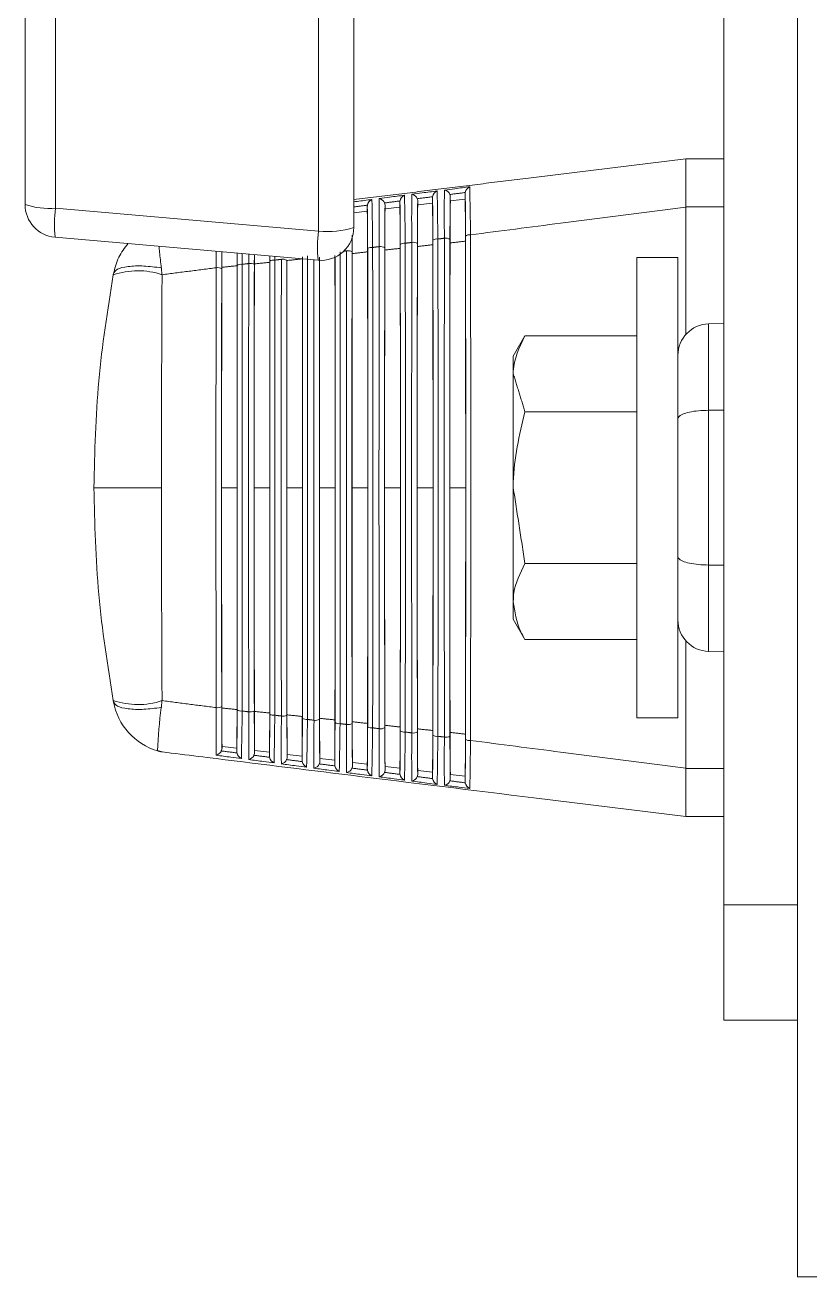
# Model space of a CAD drawing. Extents: x 8 to 113, y 2 to 87.
# Drawn here: x 101.757 to 103.249, y 35.318 to 37.697 of the extents above; entities that cross this region are included whole.
import ezdxf

# ---------------------------------------------------------------- set-up
doc = ezdxf.new("R2010")
doc.units = 0
doc.header["$MEASUREMENT"] = 0
doc.layers.add('OBJECT', color=7, linetype='CONTINUOUS')

msp = doc.modelspace()

# ---------------------------------------------------------------- linework, layer by layer
at = {"layer": 'OBJECT', "linetype": 'Continuous', "lineweight": 15}
for p, q in [((103.0847, 36.0256), (103.0847, 44.9982)), ((101.7567, 37.3564), (101.7567, 38.4645)), ((101.8148, 38.4577), (101.8148, 37.3496)), ((102.3148, 37.3058), (102.3148, 38.3952)), ((102.3817, 38.1982), (102.3817, 37.3127)), ((103.2247, 35.3182), (103.2247, 38.1818)), ((102.7241, 37.4078), (103.0127, 37.4432)), ((103.0127, 37.4432), (103.0847, 37.4432)), ((103.0127, 37.4432), (103.0127, 37.4432)), ((102.5933, 37.3667), (102.5933, 37.3777)), ((102.4411, 37.355), (102.4411, 37.348)), ((102.4693, 37.3515), (102.4693, 37.3614)), ((102.5031, 37.3632), (102.5031, 37.3556)), ((102.5031, 37.3556), (102.5313, 37.3591)), ((102.5313, 37.3591), (102.5313, 37.3696)), ((102.5651, 37.3714), (102.5651, 37.3633)), ((102.5651, 37.3633), (102.5933, 37.3667)), ((101.8148, 37.3496), (102.3148, 37.3058)), ((102.3817, 37.3407), (102.4073, 37.3439)), ((102.4073, 37.3439), (102.4073, 37.3532)), ((102.4411, 37.348), (102.4693, 37.3515)), ((103.0847, 37.3517), (103.0127, 37.3517)), ((103.0127, 37.3515), (103.0127, 37.1092)), ((102.3137, 37.2504), (101.8137, 37.2942)), ((102.9977, 37.2557), (102.9197, 37.2557)), ((102.9197, 36.3807), (102.9197, 37.2557)), ((102.9977, 36.3807), (102.9977, 37.2557)), ((103.0847, 37.1302), (103.0561, 37.1295)), ((103.0561, 37.1295), (103.0561, 36.9653)), ((102.707, 37.1069), (102.6847, 37.0682)), ((102.9197, 37.1069), (102.707, 37.1069)), ((102.6847, 37.0682), (102.6847, 37.0347)), ((102.6847, 37.0347), (102.6847, 36.8182)), ((102.9197, 36.9626), (102.707, 36.9626)), ((103.0561, 36.9653), (103.0561, 36.6712)), ((102.6847, 36.6017), (102.6847, 36.8182)), ((102.9197, 36.6739), (102.707, 36.6739)), ((103.0561, 36.6712), (103.0561, 36.507)), ((102.6847, 36.6017), (102.6847, 36.5682)), ((102.6847, 36.5682), (102.707, 36.5295)), ((102.9197, 36.5295), (102.707, 36.5295)), ((103.0127, 36.285), (103.0127, 36.5273)), ((103.0561, 36.507), (103.0847, 36.5062)), ((102.9197, 36.3807), (102.9977, 36.3807)), ((102.1311, 36.3232), (102.1311, 36.3265)), ((102.1311, 36.3265), (102.1593, 36.323)), ((102.1593, 36.323), (102.1593, 36.3167)), ((102.1931, 36.3148), (102.1931, 36.3189)), ((102.1931, 36.3189), (102.2213, 36.3154)), ((102.2213, 36.3154), (102.2213, 36.3082)), ((102.2551, 36.3064), (102.2551, 36.3112)), ((102.2551, 36.3112), (102.2833, 36.3078)), ((102.2833, 36.3078), (102.2833, 36.2999)), ((102.3171, 36.298), (102.3171, 36.3036)), ((102.3171, 36.3036), (102.3453, 36.3002)), ((102.3453, 36.3002), (102.3453, 36.2916)), ((102.3791, 36.2897), (102.3791, 36.296)), ((102.3791, 36.296), (102.4073, 36.2926)), ((102.4073, 36.2926), (102.4073, 36.2833)), ((102.4411, 36.2815), (102.4411, 36.2884)), ((102.4411, 36.2884), (102.4693, 36.2849)), ((102.4693, 36.2849), (102.4693, 36.275)), ((103.0847, 36.2848), (103.0127, 36.2848)), ((102.5031, 36.2732), (102.5031, 36.2808)), ((102.5031, 36.2808), (102.5313, 36.2773)), ((102.5313, 36.2773), (102.5313, 36.2669)), ((102.5651, 36.265), (102.5651, 36.2732)), ((102.5651, 36.2732), (102.5933, 36.2697)), ((102.5933, 36.2697), (102.5933, 36.2587)), ((102.7241, 36.2287), (103.0127, 36.1932)), ((103.0127, 36.1932), (103.0847, 36.1932)), ((103.0127, 36.1932), (103.0127, 36.1932)), ((103.0847, 36.0256), (103.2247, 36.0256)), ((103.0847, 35.8062), (103.0847, 36.0256)), ((103.0847, 35.8062), (103.2247, 35.8062)), ((103.2247, 35.3182), (103.2727, 35.3182))]:
    msp.add_line(p, q, dxfattribs=at)
for centre, radius, start, end in [((120.6964, 37.399), 17.6838, 179.85667, 180.15329), ((102.5452, 37.3692), 0.0139, 111.9794, 171.8829), ((96.5273, 37.2415), 6.0143, 0.46866, 1.33938), ((105.6382, 37.3382), 3.0846, 179.151, 180.8521), ((102.552, 37.3709), 0.0131, 19.8797, 81.7901), ((98.0684, 37.3012), 4.5256, 359.9413, 0.9696), ((102.6069, 37.3774), 0.0136, 111.1732, 172.7084), ((96.8659, 37.253), 5.7377, 0.45569, 1.36851), ((101.8012, 37.484), 0.1351, 250.7758, 275.8013), ((101.8192, 37.3564), 0.0625, 180, 265), ((102.4218, 37.3526), 0.0145, 113.5971, 170.2285), ((95.8181, 37.218), 6.5996, 0.49193, 1.28428), ((105.7119, 37.3231), 3.2823, 179.2215, 180.818), ((102.4276, 37.3544), 0.0135, 21.256, 80.2345), ((102.4299, 37.355), 0.0112, 359.9059, 22.6661), ((107.3332, 37.2779), 4.8928, 179.0968, 180.0429), ((97.713, 37.2846), 4.757, 359.9512, 0.9247), ((102.4835, 37.3609), 0.0142, 112.7875, 171.0561), ((96.1781, 37.2298), 6.3015, 0.48072, 1.31132), ((105.6738, 37.3306), 3.1822, 179.1865, 180.8347), ((102.4898, 37.3627), 0.0133, 20.5112, 81.069), ((107.2144, 37.2866), 4.7119, 179.0685, 180.0539), ((108.4847, 37.2782), 5.9821, 179.25844, 180.01578), ((97.8919, 37.2929), 4.64, 359.9463, 0.9471), ((95.4271, 37.2739), 7.1047, 0.04747, 0.68728), ((107.1003, 37.2954), 4.5359, 179.0393, 180.0656), ((108.7451, 37.2833), 6.1805, 179.25856, 179.99911), ((95.7144, 37.2816), 6.8795, 0.04204, 0.70932), ((102.0351, 37.3175), 0.2226, 171.7225, 186.0293), ((97.5315, 37.2764), 4.8764, 359.9559, 0.9026), ((94.8418, 37.2588), 7.566, 0.05684, 0.6446), ((108.6087, 37.2708), 6.1682, 179.28217, 180.00865), ((95.1362, 37.2663), 7.3336, 0.0524, 0.66572), ((102.5351, 37.2738), 0.2226, 171.7225, 186.0293), ((102.3192, 37.3127), 0.0625, 265, 0), ((102.3322, 37.4666), 0.1617, 263.8455, 287.8399), ((102.4773, 37.2697), 0.0131, 80.7432, 124.1004), ((-149.2905, 36.8182), 251.7703, 359.894307, 0.105693), ((354.5436, 36.8182), 252.0521, 179.894058, 180.105942), ((102.4945, 37.2697), 0.0148, 57.4683, 100.0237), ((352.6362, 36.8182), 250.1341, 179.893725, 180.106275), ((102.5393, 37.2779), 0.013, 80.6532, 124.5694), ((-147.5744, 36.8182), 250.1068, 359.892255, 0.107745), ((-149.4723, 36.8182), 252.0142, 359.892588, 0.107412), ((354.8491, 36.8182), 252.2956, 179.892342, 180.107658), ((102.5565, 37.2779), 0.0146, 57.0153, 100.1327), ((352.952, 36.8182), 250.388, 179.892008, 180.107992), ((102.6013, 37.286), 0.0128, 80.5657, 125.0343), ((-147.7647, 36.8182), 250.3591, 359.890538, 0.109462), ((-149.6516, 36.8182), 252.2555, 359.890872, 0.109128), ((-148.7298, 36.8182), 251.0236, 359.899478, 0.100522), ((-148.9192, 36.8182), 251.275, 359.897752, 0.102248), ((353.925, 36.8182), 251.5575, 179.897497, 180.102503), ((102.3705, 37.2533), 0.0152, 58.3852, 99.7992), ((351.9989, 36.8182), 249.6209, 179.897167, 180.102833), ((102.4153, 37.2615), 0.0133, 80.8355, 123.6273), ((-147.1884, 36.8182), 249.5968, 359.895697, 0.104303), ((-149.1061, 36.8182), 251.5239, 359.896028, 0.103972), ((354.2356, 36.8182), 251.8061, 179.895776, 180.104224), ((102.4325, 37.2615), 0.015, 57.9249, 99.9126), ((352.3185, 36.8182), 249.8784, 179.895445, 180.104555), ((-147.3824, 36.8182), 249.8527, 359.893974, 0.106026), ((352.6575, 36.8182), 250.5379, 179.904408, 180.095592), ((102.1226, 37.2204), 0.016, 60.2638, 99.3232), ((102.1672, 37.2288), 0.014, 81.2292, 121.693), ((-146.5984, 36.8182), 248.7586, 359.902698, 0.097302), ((-148.3434, 36.8182), 250.5131, 359.90294, 0.09706), ((352.9782, 36.8182), 250.7966, 179.902676, 180.097324), ((102.1846, 37.2287), 0.0158, 59.7885, 99.4456), ((351.2347, 36.8182), 249.0425, 179.902434, 180.097566), ((102.2292, 37.237), 0.0138, 81.1271, 122.1828), ((-146.8073, 36.8182), 249.0295, 359.900967, 0.099033), ((-148.5379, 36.8182), 250.7696, 359.901208, 0.098792), ((353.2964, 36.8182), 251.0528, 179.900947, 180.099053), ((102.2466, 37.2369), 0.0156, 59.317, 99.5657), ((351.5673, 36.8182), 249.3132, 179.900706, 180.099294), ((-146.7951, 36.8182), 249.0794, 359.899151, 0.100849), ((352.0843, 36.817), 249.7788, 179.900429, 180.101121), ((351.7203, 36.8183), 249.4042, 179.90076, 180.101097), ((-147.045, 36.8183), 249.3913, 359.897436, 0.100611), ((101.9713, 37.0873), 0.1432, 71.3589, 109.1583), ((350.9003, 36.8182), 248.7701, 179.904165, 180.095835), ((103.0577, 37.0695), 0.06, 91.5, 180), ((103.0577, 36.567), 0.06, 180, 268.5), ((101.9713, 36.5492), 0.1432, 250.8417, 288.6411), ((102.0428, 36.4332), 0.12, 190.4137, 253.382), ((102.1226, 36.416), 0.016, 260.6768, 299.7362), ((107.6421, 36.3999), 5.5116, 179.9765, 180.7966), ((102.9551, 36.2764), 0.9476, 172.481, 177.468), ((106.5228, 36.3499), 4.4031, 179.3456, 180.5226), ((109.622, 36.4039), 7.4913, 180.03343, 180.59183), ((93.63, 36.4069), 8.5297, 359.43621, 359.9297), ((96.4873, 36.3952), 5.6726, 359.2062, 0.0054), ((102.1672, 36.4077), 0.014, 238.307, 278.7708), ((95.2784, 36.4517), 6.8912, 358.76644, 359.51908), ((106.4329, 36.3426), 4.2511, 179.332, 180.5549), ((102.1846, 36.4078), 0.0158, 260.5544, 300.2115), ((107.5718, 36.3916), 5.3793, 179.9726, 180.8179), ((109.4674, 36.3967), 7.2748, 180.029, 180.61323), ((93.9379, 36.3998), 8.2839, 359.41648, 359.93246), ((96.7504, 36.3865), 5.4715, 359.1805, 0.0135), ((102.2292, 36.3995), 0.0138, 237.8172, 278.8729), ((95.6057, 36.4405), 6.6259, 358.74269, 359.52763), ((106.3463, 36.3353), 4.1026, 179.3174, 180.588), ((102.2466, 36.3995), 0.0156, 260.4343, 300.683), ((107.5042, 36.3833), 5.2497, 179.9686, 180.8394), ((109.0054, 36.3877), 6.7508, 180.01008, 180.649), ((94.2425, 36.3925), 8.0412, 359.39646, 359.9356), ((97.0086, 36.3777), 5.2753, 359.1542, 0.0224), ((102.2912, 36.3913), 0.0136, 237.3315, 278.9726), ((102.3085, 36.3913), 0.0154, 260.3164, 301.1508), ((107.4393, 36.375), 5.1229, 179.9644, 180.861), ((108.869, 36.3804), 6.5524, 180.00426, 180.67159), ((95.9236, 36.4293), 6.37, 358.71831, 359.53665), ((106.2632, 36.328), 3.9575, 179.3019, 180.622), ((94.5439, 36.3851), 7.8019, 359.37612, 359.93916), ((97.2618, 36.369), 5.0841, 359.1272, 0.0319), ((102.3533, 36.3831), 0.0135, 236.85, 279.0698), ((96.2325, 36.4183), 6.1231, 358.6933, 359.54616), ((106.1834, 36.3206), 3.8158, 179.2854, 180.6569), ((102.3705, 36.3831), 0.0152, 260.2008, 301.6148), ((107.3771, 36.3667), 4.9986, 179.9601, 180.8828), ((108.7368, 36.3731), 6.3582, 179.99802, 180.69452), ((94.8418, 36.3777), 7.566, 359.3554, 359.94316), ((97.5102, 36.3603), 4.8977, 359.0995, 0.0421), ((102.4153, 36.3749), 0.0133, 236.3727, 279.1645), ((96.5326, 36.4074), 5.8849, 358.66761, 359.55618), ((106.1071, 36.3132), 3.6774, 179.2678, 180.6928), ((102.4325, 36.3749), 0.015, 260.0874, 302.0751), ((107.3174, 36.3585), 4.8769, 179.9556, 180.9047), ((108.6087, 36.3657), 6.1682, 179.99135, 180.71783), ((95.1362, 36.3701), 7.3336, 359.33428, 359.9476), ((97.7536, 36.3515), 4.7163, 359.0711, 0.053), ((102.4773, 36.3667), 0.0131, 235.8996, 279.2568), ((102.4945, 36.3667), 0.0148, 259.9763, 302.5317), ((107.2602, 36.3502), 4.7578, 179.9509, 180.9268), ((108.4847, 36.3582), 5.9821, 179.98422, 180.74156), ((95.4271, 36.3625), 7.1047, 359.31272, 359.95253), ((96.8243, 36.3965), 5.6552, 358.6412, 359.5667), ((106.0341, 36.3057), 3.5425, 179.2491, 180.7297), ((97.9922, 36.3428), 4.5397, 359.0419, 0.0647), ((102.5393, 36.3586), 0.013, 235.4306, 279.3468), ((97.1078, 36.3858), 5.4337, 358.6141, 359.5779), ((105.9645, 36.2983), 3.4109, 179.2293, 180.7677), ((102.5565, 36.3585), 0.0146, 259.8673, 302.9847), ((107.2056, 36.3419), 4.6412, 179.946, 180.9491), ((108.7451, 36.3532), 6.1805, 180.00089, 180.74144), ((95.7144, 36.3549), 6.8795, 359.29068, 359.95796), ((98.226, 36.334), 4.3679, 359.0118, 0.0773), ((102.6013, 36.3504), 0.0128, 234.9657, 279.4343), ((97.3834, 36.3752), 5.2202, 358.5862, 359.5896), ((102.1161, 36.3246), 0.0153, 284.5742, 334.3821), ((102.175, 36.3174), 0.0157, 192.6242, 243.6152), ((102.1784, 36.316), 0.0149, 283.7233, 335.1442), ((102.2366, 36.3089), 0.0154, 191.8147, 244.4097), ((102.2406, 36.3075), 0.0146, 282.8721, 335.9061), ((102.2983, 36.3005), 0.015, 191.004, 245.2046), ((102.3029, 36.299), 0.0143, 282.0211, 336.6677), ((102.36, 36.2921), 0.0147, 190.1924, 245.9994), ((102.3652, 36.2906), 0.014, 281.1706, 337.4286), ((120.6964, 36.2375), 17.6838, 179.84671, 180.14333), ((102.4216, 36.2837), 0.0144, 189.3805, 246.794), ((102.4274, 36.2822), 0.0137, 280.3211, 338.1885), ((102.4833, 36.2754), 0.014, 188.5685, 247.5879), ((102.4897, 36.2739), 0.0135, 279.5223, 338.8975), ((102.5451, 36.2672), 0.0138, 187.7568, 248.381), ((102.5519, 36.2657), 0.0132, 278.6735, 339.6567), ((102.6068, 36.259), 0.0135, 186.9458, 249.1727)]:
    msp.add_arc(centre, radius, start, end, dxfattribs=at)
for points, degree in [([(102.3817, 37.3656), (102.7241, 37.4078)], 1), ([(102.5934, 37.3791), (102.5643, 37.3754)], 1), ([(102.5933, 37.3777), (102.5934, 37.3791)], 1), ([(102.4075, 37.3551), (102.3817, 37.3517)], 1), ([(102.4073, 37.3532), (102.4075, 37.3551)], 1), ([(102.4694, 37.3631), (102.4402, 37.3593)], 1), ([(102.4693, 37.3614), (102.4694, 37.3631)], 1), ([(102.5314, 37.3711), (102.5023, 37.3674)], 1), ([(102.5313, 37.3696), (102.5314, 37.3711)], 1), ([(103.0127, 37.3517), (103.0127, 37.3515)], 1), ([(102.3786, 37.2977), (102.3785, 37.2662)], 1), ([(102.3786, 37.2631), (102.3787, 37.2982)], 1), ([(102.4919, 37.2843), (102.4794, 37.2827)], 1), ([(102.5539, 37.2923), (102.5414, 37.2907)], 1), ([(102.5938, 37.2866), (102.5646, 37.2834)], 1), ([(102.1307, 37.237), (102.1308, 37.2664)], 1), ([(102.1599, 37.2407), (102.1598, 37.2639)], 1), ([(102.182, 37.2442), (102.1819, 37.262)], 1), ([(102.1926, 37.261), (102.1925, 37.2423)], 1), ([(102.1927, 37.2434), (102.1927, 37.261)], 1), ([(102.2219, 37.2487), (102.2218, 37.2585)], 1), ([(102.368, 37.2683), (102.3617, 37.2675)], 1), ([(102.4078, 37.2663), (102.3786, 37.2631)], 1), ([(102.4299, 37.2763), (102.4174, 37.2747)], 1), ([(102.4698, 37.273), (102.4406, 37.2698)], 1), ([(102.5318, 37.2798), (102.5026, 37.2766)], 1), ([(102.0157, 37.2361), (102.0171, 37.2229)], 1), ([(102.12, 37.2362), (102.0171, 37.2229)], 1), ([(102.1597, 37.24), (102.1307, 37.237)], 1), ([(102.182, 37.2442), (102.1693, 37.2426)], 1), ([(102.2217, 37.2465), (102.1927, 37.2434)], 1), ([(102.2313, 37.2576), (102.2314, 37.2506)], 1), ([(102.244, 37.2522), (102.2314, 37.2506)], 1), ([(102.2838, 37.253), (102.2546, 37.2499)], 1), ([(101.8877, 36.8182), (101.8892, 36.886), (101.8923, 37.0216), (101.9136, 37.1555), (101.9243, 37.2225)], 3), ([(101.9243, 37.2225), (101.9248, 37.2249)], 1), ([(102.707, 36.9626), (102.6847, 37.0347)], 1), ([(103.0561, 36.9653), (103.0847, 36.9654)], 1), ([(101.8877, 36.8182), (101.8892, 36.7504), (101.8923, 36.6148), (101.9136, 36.4809), (101.9243, 36.414)], 3), ([(102.1303, 36.8182), (102.1601, 36.8182)], 1), ([(102.1923, 36.8182), (102.2221, 36.8182)], 1), ([(102.2543, 36.8182), (102.2841, 36.8182)], 1), ([(102.3162, 36.8182), (102.3462, 36.8182)], 1), ([(102.3782, 36.8182), (102.4082, 36.8182)], 1), ([(102.4402, 36.8182), (102.4702, 36.8182)], 1), ([(102.5021, 36.8182), (102.5323, 36.8182)], 1), ([(102.5641, 36.8182), (102.5943, 36.8182)], 1), ([(102.707, 36.6739), (102.6847, 36.8182)], 1), ([(103.0847, 36.671), (103.0561, 36.6712)], 1), ([(101.9243, 36.414), (101.9248, 36.4115)], 1), ([(102.0157, 36.4004), (102.0171, 36.4135)], 1), ([(102.12, 36.4002), (102.0171, 36.4135)], 1), ([(102.1597, 36.3965), (102.1307, 36.3995)], 1), ([(102.182, 36.3922), (102.1693, 36.3938)], 1), ([(102.2217, 36.39), (102.1927, 36.393)], 1), ([(102.244, 36.3842), (102.2314, 36.3858)], 1), ([(102.2838, 36.3834), (102.2546, 36.3865)], 1), ([(102.3458, 36.3768), (102.3166, 36.3799)], 1), ([(102.306, 36.3762), (102.2934, 36.3778)], 1), ([(102.368, 36.3682), (102.3554, 36.3698)], 1), ([(102.4078, 36.3702), (102.3786, 36.3733)], 1), ([(102.4299, 36.3602), (102.4174, 36.3618)], 1), ([(102.4698, 36.3634), (102.4406, 36.3666)], 1), ([(102.5318, 36.3567), (102.5026, 36.3599)], 1), ([(102.4919, 36.3522), (102.4794, 36.3538)], 1), ([(102.5539, 36.3442), (102.5414, 36.3458)], 1), ([(102.5938, 36.3498), (102.5646, 36.3531)], 1), ([(101.9903, 36.3253), (101.9903, 36.3253)], 1), ([(102.0085, 36.3182), (102.0176, 36.3159)], 1), ([(102.1298, 36.318), (102.1596, 36.314)], 1), ([(102.1919, 36.3097), (102.2216, 36.3058)], 1), ([(102.254, 36.3015), (102.2835, 36.2976)], 1), ([(102.3161, 36.2933), (102.3455, 36.2895)], 1), ([(102.3781, 36.2852), (102.4075, 36.2814)], 1), ([(103.0127, 36.2848), (103.0127, 36.285)], 1), ([(102.4402, 36.2771), (102.4694, 36.2733)], 1), ([(102.5023, 36.2691), (102.5314, 36.2653)], 1), ([(102.5643, 36.2611), (102.5934, 36.2573)], 1)]:
    msp.add_open_spline(points, degree=degree, dxfattribs=at)
for points, knots in [([(102.4919, 37.3758), (102.4985, 37.3767), (102.5145, 37.3788), (102.5306, 37.3808), (102.54, 37.3821)], [0, 0, 0, 0, 0.412528, 1, 1, 1, 1]), ([(102.5539, 37.3839), (102.5605, 37.3847), (102.5765, 37.3868), (102.5926, 37.3889), (102.602, 37.3901)], [0, 0, 0, 0, 0.412557, 1, 1, 1, 1]), ([(102.3817, 37.3614), (102.3837, 37.3617), (102.3951, 37.3632), (102.4066, 37.3647), (102.416, 37.3659)], [0, 0, 0, 0, 0.176239, 1, 1, 1, 1]), ([(102.4299, 37.3677), (102.4365, 37.3686), (102.4525, 37.3707), (102.4686, 37.3728), (102.478, 37.374)], [0, 0, 0, 0, 0.412497, 1, 1, 1, 1]), ([(102.5023, 37.3674), (102.5026, 37.3662), (102.503, 37.3649), (102.5031, 37.3635), (102.5031, 37.3632)], [0, 0, 0, 0, 0.835977, 1, 1, 1, 1]), ([(102.5643, 37.3754), (102.5647, 37.3743), (102.565, 37.373), (102.5651, 37.3716), (102.5651, 37.3714)], [0, 0, 0, 0, 0.843628, 1, 1, 1, 1]), ([(103.0127, 37.3515), (102.9334, 37.3413), (102.7969, 37.3237), (102.6605, 37.3061), (102.6034, 37.2987)], [0, 0, 0, 0, 0.581449, 1, 1, 1, 1]), ([(101.9248, 37.2249), (101.9275, 37.2357), (101.9329, 37.2566), (101.9461, 37.2737), (101.9525, 37.282)], [0, 0, 0, 0, 0.512699, 1, 1, 1, 1]), ([(102.5646, 37.2834), (102.5644, 37.1901), (102.5642, 37.0362), (102.5641, 36.8798), (102.5641, 36.8182)], [0, 0, 0, 0, 0.605766, 1, 1, 1, 1]), ([(102.5943, 36.8182), (102.5943, 36.897), (102.5942, 37.0545), (102.594, 37.2093), (102.5938, 37.2866)], [0, 0, 0, 0, 0.500491, 1, 1, 1, 1]), ([(102.0114, 37.2769), (102.0117, 37.2732), (102.0128, 37.2616), (102.0145, 37.2465), (102.0157, 37.2361)], [0, 0, 0, 0, 0.312758, 1, 1, 1, 1]), ([(102.12, 37.2362), (102.12, 37.2429), (102.1199, 37.254), (102.1198, 37.2635), (102.1198, 37.2674)], [0, 0, 0, 0, 0.5944, 1, 1, 1, 1]), ([(102.1306, 37.2664), (102.1306, 37.265), (102.1306, 37.2558), (102.1306, 37.2441), (102.1305, 37.2343)], [0, 0, 0, 0, 0.15458, 1, 1, 1, 1]), ([(102.1596, 37.2639), (102.1597, 37.2587), (102.1597, 37.2511), (102.1597, 37.2427), (102.1597, 37.24)], [0, 0, 0, 0, 0.681775, 1, 1, 1, 1]), ([(102.1691, 37.2631), (102.1691, 37.262), (102.1692, 37.2557), (102.1693, 37.2485), (102.1693, 37.2426)], [0, 0, 0, 0, 0.178089, 1, 1, 1, 1]), ([(102.2217, 37.2585), (102.2217, 37.2578), (102.2217, 37.2541), (102.2217, 37.2499), (102.2217, 37.2465)], [0, 0, 0, 0, 0.170988, 1, 1, 1, 1]), ([(102.3462, 36.8182), (102.3462, 36.8774), (102.3461, 37.0256), (102.3459, 37.1718), (102.3458, 37.2596)], [0, 0, 0, 0, 0.399041, 1, 1, 1, 1]), ([(102.3786, 37.2631), (102.3785, 37.1696), (102.3782, 37.0222), (102.3782, 36.8728), (102.3782, 36.8182)], [0, 0, 0, 0, 0.634567, 1, 1, 1, 1]), ([(102.4082, 36.8182), (102.4082, 36.8774), (102.4082, 37.0279), (102.4079, 37.1762), (102.4078, 37.2663)], [0, 0, 0, 0, 0.393082, 1, 1, 1, 1]), ([(102.4406, 37.2698), (102.4404, 37.1765), (102.4402, 37.0269), (102.4402, 36.8752), (102.4402, 36.8182)], [0, 0, 0, 0, 0.624364, 1, 1, 1, 1]), ([(102.4702, 36.8182), (102.4702, 36.8774), (102.4702, 37.0302), (102.47, 37.1808), (102.4698, 37.273)], [0, 0, 0, 0, 0.387367, 1, 1, 1, 1]), ([(102.5026, 37.2766), (102.5024, 37.1833), (102.5022, 37.0315), (102.5022, 36.8775), (102.5021, 36.8182)], [0, 0, 0, 0, 0.61478, 1, 1, 1, 1]), ([(102.5323, 36.8182), (102.5322, 36.8774), (102.5322, 37.0325), (102.532, 37.1853), (102.5318, 37.2798)], [0, 0, 0, 0, 0.38188, 1, 1, 1, 1]), ([(101.9248, 37.2249), (101.9265, 37.2279), (101.9301, 37.234), (101.9512, 37.2391), (101.981, 37.2403), (102.0044, 37.2374), (102.0157, 37.2361)], [0, 0, 0, 0, 0.241561, 0.5, 0.758439, 1, 1, 1, 1]), ([(102.1307, 37.237), (102.1306, 37.1592), (102.1304, 37.0205), (102.1303, 36.88), (102.1303, 36.8182)], [0, 0, 0, 0, 0.560761, 1, 1, 1, 1]), ([(102.1601, 36.8182), (102.1601, 36.8775), (102.16, 37.019), (102.1598, 37.1587), (102.1597, 37.24)], [0, 0, 0, 0, 0.418548, 1, 1, 1, 1]), ([(102.1927, 37.2434), (102.1925, 37.149), (102.1923, 37.0081), (102.1923, 36.8654), (102.1923, 36.8182)], [0, 0, 0, 0, 0.669469, 1, 1, 1, 1]), ([(102.2221, 36.8182), (102.2221, 36.8774), (102.2221, 37.0212), (102.2219, 37.163), (102.2217, 37.2465)], [0, 0, 0, 0, 0.411755, 1, 1, 1, 1]), ([(102.2546, 37.2499), (102.2545, 37.1559), (102.2543, 37.0128), (102.2543, 36.8679), (102.2543, 36.8182)], [0, 0, 0, 0, 0.657056, 1, 1, 1, 1]), ([(102.2841, 36.8182), (102.2841, 36.8774), (102.2841, 37.0234), (102.2839, 37.1674), (102.2838, 37.253)], [0, 0, 0, 0, 0.405259, 1, 1, 1, 1]), ([(102.3166, 37.2565), (102.3165, 37.1628), (102.3163, 37.0175), (102.3162, 36.8704), (102.3162, 36.8182)], [0, 0, 0, 0, 0.645444, 1, 1, 1, 1]), ([(102.0171, 37.2229), (102.0168, 37.1564), (102.0162, 37.0224), (102.0161, 36.8866), (102.0161, 36.8182)], [0, 0, 0, 0, 0.496376, 1, 1, 1, 1]), ([(102.6847, 37.0347), (102.6847, 37.0364), (102.685, 37.0608), (102.6964, 37.0847), (102.707, 37.1069)], [0, 0, 0, 0, 0.070214, 1, 1, 1, 1]), ([(102.6847, 36.8182), (102.6847, 36.8216), (102.685, 36.8704), (102.6964, 36.9182), (102.707, 36.9626)], [0, 0, 0, 0, 0.070214, 1, 1, 1, 1]), ([(103.0561, 36.9653), (103.0495, 36.9651), (103.0364, 36.9647), (103.0191, 36.962), (103.0058, 36.9582), (102.999, 36.9537), (102.9977, 36.9506), (102.9977, 36.9494), (102.9977, 36.9493)], [0, 0, 0, 0, 0.209751, 0.419403, 0.631833, 0.850519, 0.995471, 1, 1, 1, 1]), ([(101.8877, 36.8182), (101.8895, 36.8182), (101.8931, 36.8182), (101.9226, 36.8182), (101.9656, 36.8182), (101.9997, 36.8182), (102.0161, 36.8182)], [0, 0, 0, 0, 0.240773, 0.5, 0.759227, 1, 1, 1, 1]), ([(102.0171, 36.4135), (102.0168, 36.4801), (102.0162, 36.6141), (102.0161, 36.7498), (102.0161, 36.8182)], [0, 0, 0, 0, 0.496376, 1, 1, 1, 1]), ([(102.1307, 36.3995), (102.1306, 36.4773), (102.1304, 36.616), (102.1303, 36.7565), (102.1303, 36.8182)], [0, 0, 0, 0, 0.560761, 1, 1, 1, 1]), ([(102.1601, 36.8182), (102.1601, 36.759), (102.16, 36.6174), (102.1598, 36.4777), (102.1597, 36.3965)], [0, 0, 0, 0, 0.418548, 1, 1, 1, 1]), ([(102.1927, 36.393), (102.1925, 36.4874), (102.1923, 36.6284), (102.1923, 36.7711), (102.1923, 36.8182)], [0, 0, 0, 0, 0.669469, 1, 1, 1, 1]), ([(102.2221, 36.8182), (102.2221, 36.759), (102.2221, 36.6153), (102.2219, 36.4734), (102.2217, 36.39)], [0, 0, 0, 0, 0.411755, 1, 1, 1, 1]), ([(102.2546, 36.3865), (102.2545, 36.4805), (102.2543, 36.6236), (102.2543, 36.7685), (102.2543, 36.8182)], [0, 0, 0, 0, 0.657056, 1, 1, 1, 1]), ([(102.2841, 36.8182), (102.2841, 36.7591), (102.2841, 36.6131), (102.2839, 36.4691), (102.2838, 36.3834)], [0, 0, 0, 0, 0.405259, 1, 1, 1, 1]), ([(102.3166, 36.3799), (102.3165, 36.4737), (102.3163, 36.6189), (102.3162, 36.7661), (102.3162, 36.8182)], [0, 0, 0, 0, 0.645444, 1, 1, 1, 1]), ([(102.3462, 36.8182), (102.3462, 36.7591), (102.3461, 36.6108), (102.3459, 36.4647), (102.3458, 36.3768)], [0, 0, 0, 0, 0.399041, 1, 1, 1, 1]), ([(102.3786, 36.3733), (102.3785, 36.4668), (102.3782, 36.6142), (102.3782, 36.7636), (102.3782, 36.8182)], [0, 0, 0, 0, 0.634567, 1, 1, 1, 1]), ([(102.4082, 36.8182), (102.4082, 36.7591), (102.4082, 36.6086), (102.4079, 36.4602), (102.4078, 36.3702)], [0, 0, 0, 0, 0.393082, 1, 1, 1, 1]), ([(102.4406, 36.3666), (102.4404, 36.46), (102.4402, 36.6095), (102.4402, 36.7612), (102.4402, 36.8182)], [0, 0, 0, 0, 0.624364, 1, 1, 1, 1]), ([(102.4702, 36.8182), (102.4702, 36.759), (102.4702, 36.6063), (102.47, 36.4557), (102.4698, 36.3634)], [0, 0, 0, 0, 0.387367, 1, 1, 1, 1]), ([(102.5026, 36.3599), (102.5024, 36.4532), (102.5022, 36.6049), (102.5022, 36.7589), (102.5021, 36.8182)], [0, 0, 0, 0, 0.61478, 1, 1, 1, 1]), ([(102.5323, 36.8182), (102.5322, 36.759), (102.5322, 36.6039), (102.532, 36.4511), (102.5318, 36.3567)], [0, 0, 0, 0, 0.38188, 1, 1, 1, 1]), ([(102.5646, 36.3531), (102.5644, 36.4463), (102.5642, 36.6003), (102.5641, 36.7566), (102.5641, 36.8182)], [0, 0, 0, 0, 0.605766, 1, 1, 1, 1]), ([(102.5943, 36.8182), (102.5943, 36.7394), (102.5942, 36.5819), (102.594, 36.4271), (102.5938, 36.3498)], [0, 0, 0, 0, 0.500491, 1, 1, 1, 1]), ([(102.6847, 36.6017), (102.6849, 36.6074), (102.686, 36.6318), (102.6979, 36.6556), (102.707, 36.6739)], [0, 0, 0, 0, 0.231849, 1, 1, 1, 1]), ([(102.9977, 36.6871), (102.9977, 36.6871), (102.9977, 36.6858), (102.999, 36.6827), (103.0058, 36.6783), (103.0191, 36.6744), (103.0364, 36.6718), (103.0495, 36.6714), (103.0561, 36.6712)], [0, 0, 0, 0, 0.004529, 0.149481, 0.368167, 0.580597, 0.790249, 1, 1, 1, 1]), ([(102.707, 36.5295), (102.7042, 36.5345), (102.6911, 36.558), (102.6875, 36.5824), (102.6847, 36.6017)], [0, 0, 0, 0, 0.211001, 1, 1, 1, 1]), ([(101.9248, 36.4115), (101.9265, 36.4086), (101.9301, 36.4024), (101.9512, 36.3973), (101.981, 36.3962), (102.0044, 36.399), (102.0157, 36.4004)], [0, 0, 0, 0, 0.241561, 0.5, 0.758439, 1, 1, 1, 1]), ([(103.0127, 36.285), (102.9334, 36.2952), (102.7969, 36.3128), (102.6605, 36.3304), (102.6034, 36.3378)], [0, 0, 0, 0, 0.581449, 1, 1, 1, 1]), ([(102.0176, 36.3159), (102.0233, 36.3152), (102.0517, 36.3117), (102.1711, 36.2969), (102.4009, 36.2685), (102.608, 36.243), (102.7241, 36.2287)], [0, 0, 0, 0, 0.024148, 0.120739, 0.507103, 1, 1, 1, 1]), ([(102.168, 36.3033), (102.1614, 36.3042), (102.1454, 36.3064), (102.1293, 36.3085), (102.1199, 36.3098)], [0, 0, 0, 0, 0.412316, 1, 1, 1, 1]), ([(102.1311, 36.3232), (102.131, 36.3219), (102.1308, 36.3201), (102.13, 36.3184), (102.1298, 36.318)], [0, 0, 0, 0, 0.73075, 1, 1, 1, 1]), ([(102.1596, 36.314), (102.1596, 36.3143), (102.1594, 36.3152), (102.1593, 36.3161), (102.1593, 36.3167)], [0, 0, 0, 0, 0.349939, 1, 1, 1, 1]), ([(102.1931, 36.3148), (102.193, 36.3135), (102.1928, 36.3117), (102.1921, 36.3101), (102.1919, 36.3097)], [0, 0, 0, 0, 0.750494, 1, 1, 1, 1]), ([(102.2216, 36.3058), (102.2215, 36.3061), (102.2214, 36.3069), (102.2213, 36.3077), (102.2213, 36.3082)], [0, 0, 0, 0, 0.324163, 1, 1, 1, 1]), ([(102.23, 36.2951), (102.2234, 36.2959), (102.2073, 36.2981), (102.1913, 36.3002), (102.1819, 36.3015)], [0, 0, 0, 0, 0.412356, 1, 1, 1, 1]), ([(102.292, 36.2869), (102.2854, 36.2877), (102.2693, 36.2898), (102.2533, 36.292), (102.2439, 36.2932)], [0, 0, 0, 0, 0.412394, 1, 1, 1, 1]), ([(102.2551, 36.3064), (102.255, 36.3051), (102.2548, 36.3034), (102.2542, 36.3019), (102.254, 36.3015)], [0, 0, 0, 0, 0.771743, 1, 1, 1, 1]), ([(102.2835, 36.2976), (102.2835, 36.2978), (102.2834, 36.2986), (102.2833, 36.2993), (102.2833, 36.2999)], [0, 0, 0, 0, 0.293665, 1, 1, 1, 1]), ([(102.354, 36.2787), (102.3474, 36.2795), (102.3313, 36.2817), (102.3153, 36.2838), (102.3059, 36.285)], [0, 0, 0, 0, 0.41243, 1, 1, 1, 1]), ([(102.3171, 36.298), (102.317, 36.2967), (102.3168, 36.2951), (102.3162, 36.2936), (102.3161, 36.2933)], [0, 0, 0, 0, 0.794582, 1, 1, 1, 1]), ([(102.3455, 36.2895), (102.3455, 36.2897), (102.3454, 36.2903), (102.3453, 36.291), (102.3453, 36.2916)], [0, 0, 0, 0, 0.25744, 1, 1, 1, 1]), ([(102.3791, 36.2897), (102.379, 36.2884), (102.3788, 36.2869), (102.3782, 36.2855), (102.3781, 36.2852)], [0, 0, 0, 0, 0.81911, 1, 1, 1, 1]), ([(102.4075, 36.2814), (102.4075, 36.2815), (102.4074, 36.2822), (102.4073, 36.2828), (102.4073, 36.2833)], [0, 0, 0, 0, 0.214161, 1, 1, 1, 1]), ([(102.416, 36.2705), (102.4094, 36.2714), (102.3933, 36.2735), (102.3773, 36.2756), (102.3679, 36.2768)], [0, 0, 0, 0, 0.412464, 1, 1, 1, 1]), ([(102.478, 36.2624), (102.4714, 36.2633), (102.4553, 36.2654), (102.4393, 36.2675), (102.4299, 36.2687)], [0, 0, 0, 0, 0.412497, 1, 1, 1, 1]), ([(102.4411, 36.2815), (102.441, 36.2802), (102.4408, 36.2787), (102.4403, 36.2773), (102.4402, 36.2771)], [0, 0, 0, 0, 0.845441, 1, 1, 1, 1]), ([(102.4694, 36.2733), (102.4694, 36.2734), (102.4694, 36.274), (102.4693, 36.2746), (102.4693, 36.275)], [0, 0, 0, 0, 0.162033, 1, 1, 1, 1]), ([(102.54, 36.2544), (102.5334, 36.2552), (102.5173, 36.2573), (102.5013, 36.2594), (102.4919, 36.2606)], [0, 0, 0, 0, 0.412528, 1, 1, 1, 1]), ([(102.5031, 36.2732), (102.503, 36.272), (102.5028, 36.2706), (102.5023, 36.2693), (102.5023, 36.2691)], [0, 0, 0, 0, 0.873708, 1, 1, 1, 1]), ([(102.5314, 36.2653), (102.5314, 36.2654), (102.5313, 36.2659), (102.5313, 36.2664), (102.5313, 36.2669)], [0, 0, 0, 0, 0.098577, 1, 1, 1, 1]), ([(102.5651, 36.265), (102.565, 36.2638), (102.5649, 36.2625), (102.5644, 36.2612), (102.5643, 36.2611)], [0, 0, 0, 0, 0.904059, 1, 1, 1, 1]), ([(102.602, 36.2464), (102.5954, 36.2472), (102.5793, 36.2493), (102.5633, 36.2514), (102.5539, 36.2526)], [0, 0, 0, 0, 0.412557, 1, 1, 1, 1]), ([(102.5934, 36.2573), (102.5934, 36.2573), (102.5933, 36.2578), (102.5933, 36.2583), (102.5933, 36.2587)], [0, 0, 0, 0, 0.020265, 1, 1, 1, 1])]:
    msp.add_open_spline(points, degree=3, knots=knots, dxfattribs=at)

doc.saveas('drawing.dxf')
